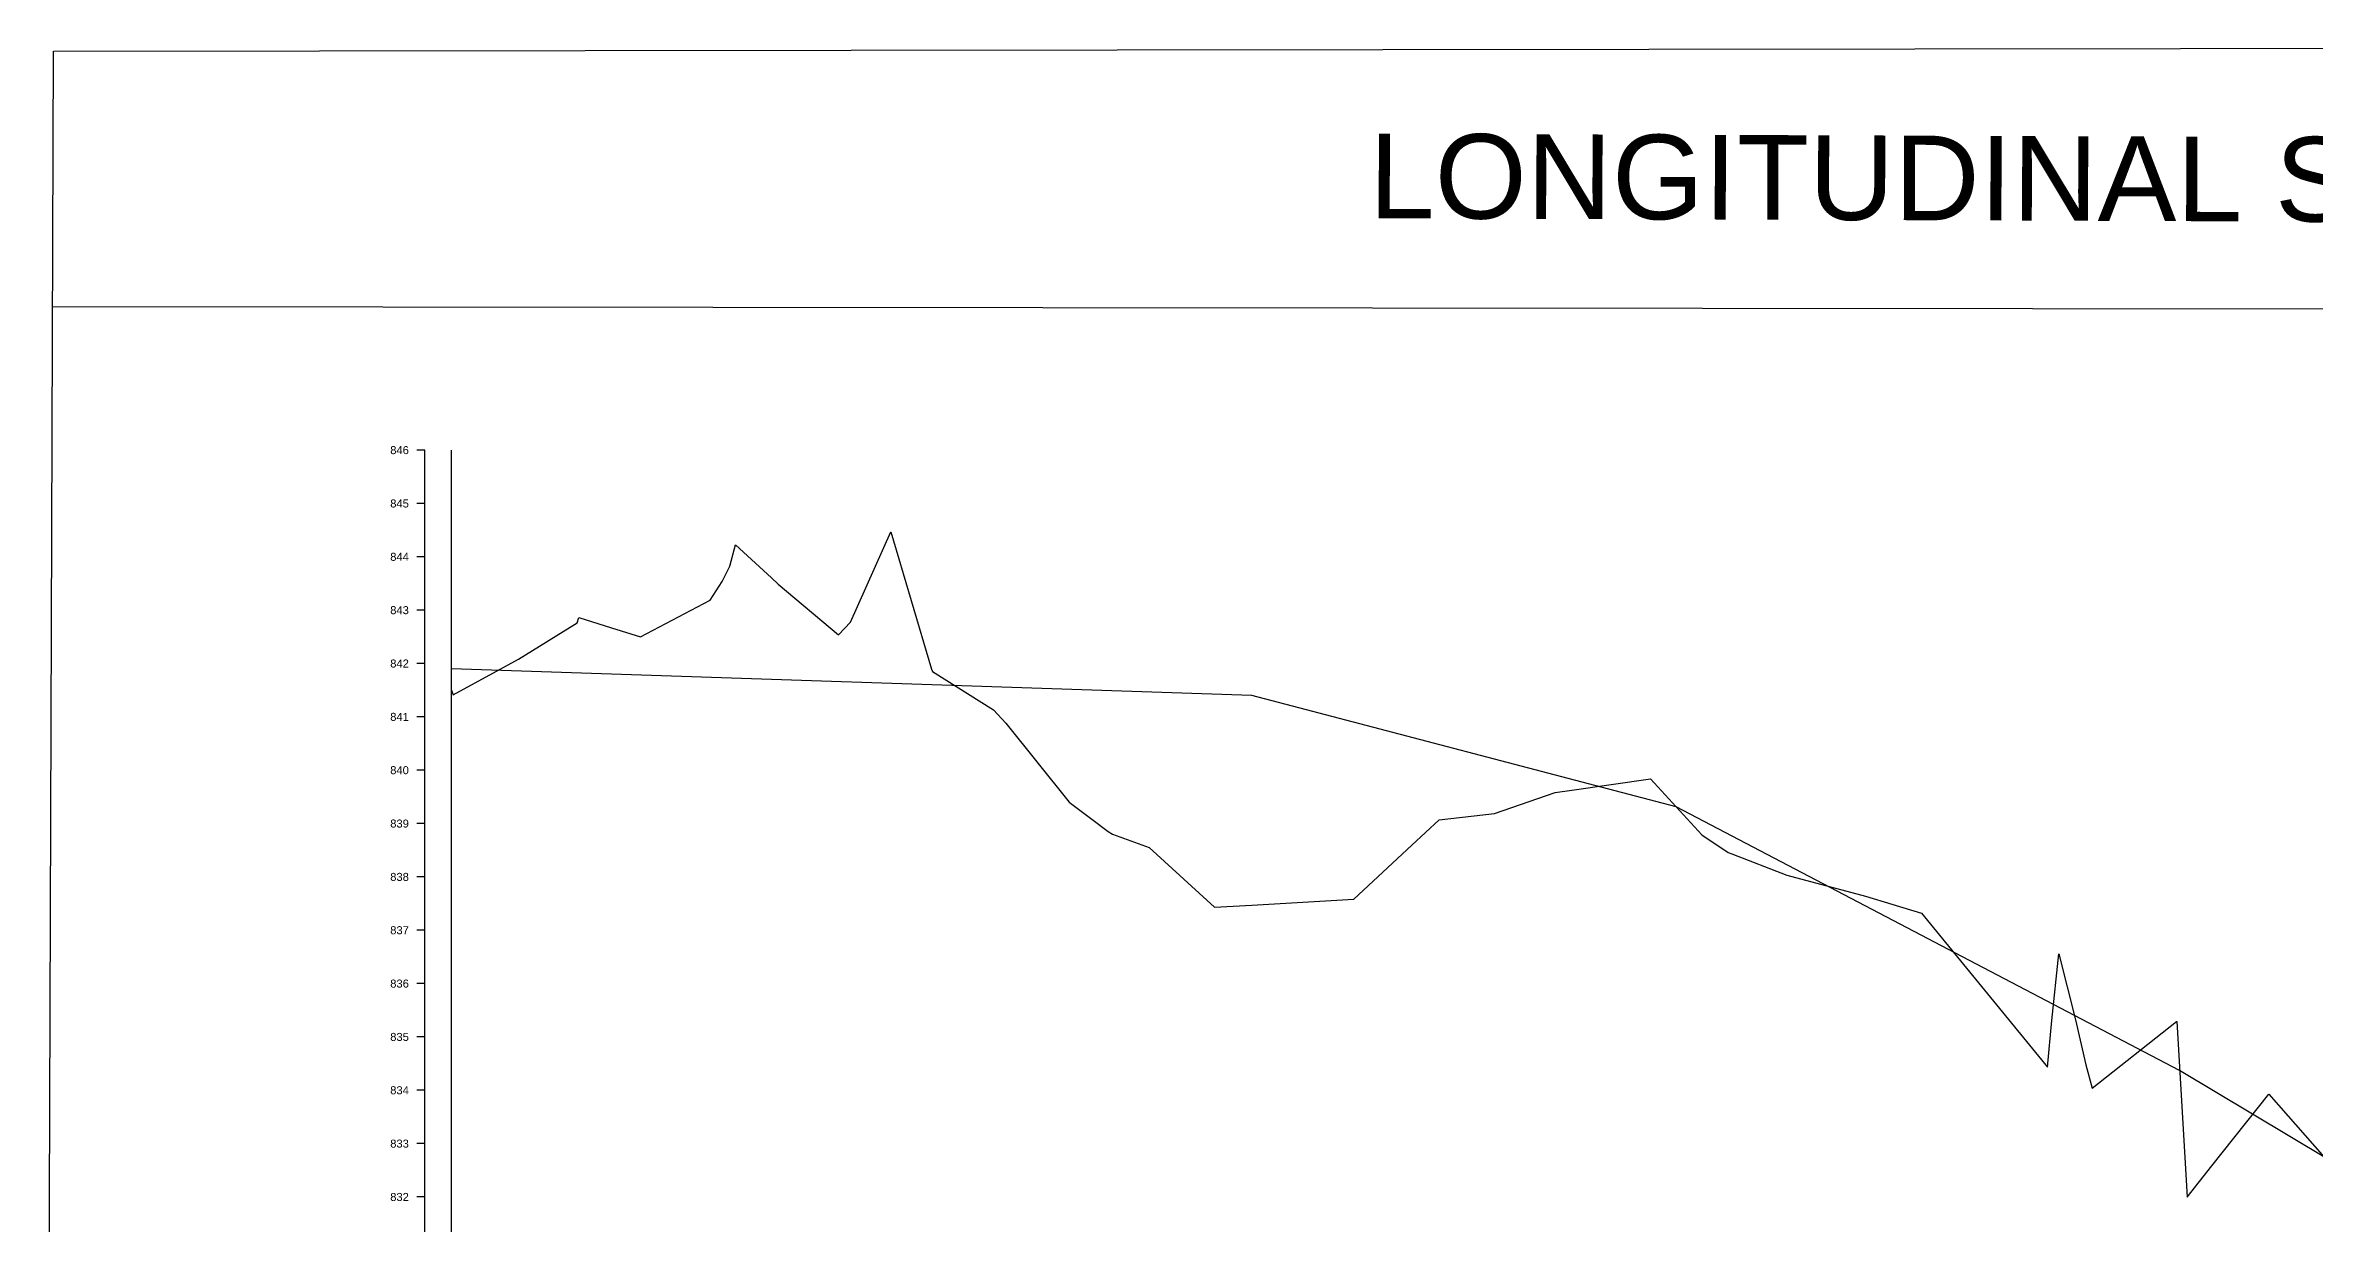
# Model space of a CAD drawing. Header units: millimetres. Extents: x 2757 to 35141, y 547 to 28513.
# Drawn here: x 24320 to 25661, y 22228 to 22925 of the extents above; entities that cross this region are included whole.
import ezdxf
from ezdxf.enums import TextEntityAlignment as Align

# ---------------------------------------------------------------- set-up
doc = ezdxf.new("R2010")
doc.units = ezdxf.units.MM
for name, color, linetype in [('Boundary', 6, 'Continuous'), ('Chainage_TXT', 7, 'Continuous'), ('GL', 3, 'Continuous'), ('GRID', 8, 'Continuous'), ('SCALE_LINE', 1, 'Continuous')]:
    doc.layers.add(name, color=color, linetype=linetype)
doc.styles.add('Annotative', font='arial.ttf')
doc.styles.get("Standard").update_dxf_attribs({"font": 'arial.ttf'})

msp = doc.modelspace()

# ---------------------------------------------------------------- linework, layer by layer
at = {"layer": 'Boundary', "color": 0}
msp.add_line((24324.0406, 22770.24555), (26995.97459, 22767.26165), dxfattribs=at)
msp.add_lwpolyline([(24324.44807, 22921.07152), (26996.40344, 22924.51133), (26991.5918, 21545.09616), (24319.70384, 21560.87571)], close=True, dxfattribs=at)
at = {"layer": 'Chainage_TXT', "color": 240, "true_color": 0xed1f24}
for p, q in [((25032.77243, 22540.25192), (24559.79472, 22556.01785)), ((25283.63455, 22474.46597), (25032.77243, 22540.25192)), ((25581.28502, 22318.54394), (25283.63455, 22474.46597)), ((25706.82579, 22243.30427), (25581.28502, 22318.54394))]:
    msp.add_line(p, q, dxfattribs=at)
at = {"layer": 'GL'}
msp.add_lwpolyline([(24559.79472, 22543.36394), (24559.795, 22543.36394), (24560.70796, 22540.68689), (24599.40296, 22561.65487), (24599.41103, 22561.66065), (24599.41213, 22561.66065), (24599.41588, 22561.66065), (24599.41815, 22561.66065), (24599.42284, 22561.66065), (24633.97855, 22583.09822), (24633.97903, 22583.09822), (24633.97907, 22583.09822), (24633.97911, 22583.09822), (24635.02351, 22586.30838), (24654.39027, 22580.23449), (24671.38936, 22574.90156), (24671.39294, 22574.90156), (24671.39415, 22574.90156), (24671.39699, 22574.90156), (24671.39953, 22574.90156), (24671.40097, 22574.90156), (24671.40522, 22574.90156), (24712.57145, 22596.66246), (24712.57187, 22596.66246), (24712.57454, 22596.66246), (24719.73401, 22607.60738), (24724.3445, 22616.76825), (24727.72849, 22629.2836), (24748.98581, 22609.69552), (24752.87015, 22606.11393), (24752.87297, 22606.11393), (24752.87407, 22606.11393), (24788.57924, 22576.16022), (24788.57926, 22576.16022), (24788.57928, 22576.16022), (24788.5796, 22576.16022), (24795.60423, 22583.65442), (24819.37799, 22637.0126), (24819.38179, 22637.0126), (24819.38278, 22637.0126), (24819.38379, 22637.0126), (24819.38513, 22637.0126), (24819.38517, 22637.0126), (24843.58135, 22555.78307), (24843.99169, 22554.40124), (24843.99175, 22554.40124), (24843.99268, 22554.40124), (24843.99383, 22554.40124), (24843.99533, 22554.40124), (24880.23422, 22531.78969), (24887.49463, 22523.8105), (24887.49567, 22523.8105), (24887.49625, 22523.8105), (24887.49667, 22523.8105), (24924.95687, 22477.14975), (24924.95973, 22477.14975), (24924.96049, 22477.14975), (24924.9618, 22477.14975), (24924.9623, 22477.14975), (24924.96267, 22477.14975), (24924.96367, 22477.14975), (24924.96403, 22477.14975), (24924.96472, 22477.14975), (24938.17689, 22467.12862), (24947.83786, 22459.8057), (24947.83871, 22459.8057), (24947.83936, 22459.8057), (24950.49843, 22458.27183), (24972.10883, 22450.34653), (24972.10949, 22450.34653), (24972.10997, 22450.34653), (24972.11005, 22450.34653), (24972.11085, 22450.34653), (24972.11143, 22450.34653), (24972.11485, 22450.34653), (25010.68984, 22415.03102), (25010.69004, 22415.03102), (25032.77243, 22416.29929), (25093.0472, 22419.76156), (25093.05062, 22419.76156), (25093.0565, 22419.76156), (25093.05779, 22419.76156), (25093.0623, 22419.76156), (25093.06762, 22419.76156), (25127.36797, 22451.69372), (25143.53563, 22466.74178), (25176.35581, 22470.52353), (25176.35932, 22470.52353), (25176.36156, 22470.52353), (25176.36283, 22470.52353), (25212.18828, 22482.82141), (25212.19151, 22482.82141), (25212.19263, 22482.82141), (25212.19303, 22482.82141), (25221.96352, 22484.24558), (25268.46851, 22491.02), (25268.46928, 22491.02), (25268.46997, 22491.02), (25298.79912, 22457.91194), (25298.80046, 22457.91194), (25298.80137, 22457.91194), (25298.80197, 22457.91194), (25314.43115, 22447.50589), (25314.4315, 22447.50589), (25314.43228, 22447.50589), (25316.55906, 22446.67641), (25349.19354, 22433.94743), (25349.19409, 22433.94743), (25349.1946, 22433.94743), (25395.53216, 22421.65147), (25395.53989, 22421.65147), (25411.1546, 22416.89783), (25428.68132, 22411.56297), (25428.68558, 22411.56297), (25428.68666, 22411.56297), (25428.68859, 22411.56297), (25428.68916, 22411.56297), (25428.68989, 22411.56297), (25428.69836, 22411.55528), (25503.26703, 22320.50861), (25505.75014, 22348.12592), (25509.95002, 22387.59654), (25509.95086, 22387.59654), (25519.64113, 22348.4223), (25525.80333, 22321.93085), (25529.66706, 22308.15876), (25579.52701, 22347.5524), (25579.53142, 22347.5524), (25579.53168, 22347.5524), (25579.53175, 22347.5524), (25579.53236, 22347.5524), (25579.53806, 22347.5524), (25585.7907, 22243.72671), (25600.34568, 22262.12542), (25633.99893, 22304.65223), (25634.00566, 22304.65223), (25634.01249, 22304.65223), (25682.7386, 22249.18859)], dxfattribs=at)
at = {"layer": 'GRID'}
msp.add_line((24559.79472, 21865.42922), (24559.79472, 22685.25725), dxfattribs=at)
at = {"layer": 'SCALE_LINE'}
for p, q in [((24544.0288, 22685.25725), (24539.29902, 22685.25725)), ((24544.0288, 21865.42922), (24544.0288, 22685.25725)), ((24544.0288, 22653.72541), (24539.29902, 22653.72541)), ((24544.0288, 22622.19356), (24539.29902, 22622.19356)), ((24544.0288, 22590.66171), (24539.29902, 22590.66171)), ((24544.0288, 22559.12986), (24539.29902, 22559.12986)), ((24544.0288, 22527.59802), (24539.29902, 22527.59802)), ((24544.0288, 22496.06617), (24539.29902, 22496.06617)), ((24544.0288, 22464.53432), (24539.29902, 22464.53432)), ((24544.0288, 22433.00247), (24539.29902, 22433.00247)), ((24544.0288, 22401.47063), (24539.29902, 22401.47063)), ((24544.0288, 22369.93878), (24539.29902, 22369.93878)), ((24544.0288, 22338.40693), (24539.29902, 22338.40693)), ((24544.0288, 22306.87509), (24539.29902, 22306.87509)), ((24544.0288, 22275.34324), (24539.29902, 22275.34324)), ((24544.0288, 22243.81139), (24539.29902, 22243.81139))]:
    msp.add_line(p, q, dxfattribs=at)

# ---------------------------------------------------------------- texts
for s, p in [('846', (24534.56925, 22685.25725)), ('845', (24534.56925, 22653.72541)), ('844', (24534.56925, 22622.19356)), ('843', (24534.56925, 22590.66171)), ('842', (24534.56925, 22559.12986)), ('841', (24534.56925, 22527.59802)), ('840', (24534.56925, 22496.06617)), ('839', (24534.56925, 22464.53432)), ('838', (24534.56925, 22433.00247)), ('837', (24534.56925, 22401.47063)), ('836', (24534.56925, 22369.93878)), ('835', (24534.56925, 22338.40693)), ('834', (24534.56925, 22306.87509)), ('833', (24534.56925, 22275.34324)), ('832', (24534.56925, 22243.81139))]:
    msp.add_text(s, height=4.729777).set_placement(p, align=Align.MIDDLE_RIGHT)
at = {"layer": 'Boundary', "color": 0, "insert": (25102.27018, 22872.30909), "char_height": 50, "width": 1187.0238177, "attachment_point": 1, "rotation": 359.79903673, "style": 'Annotative'}
msp.add_mtext('LONGITUDINAL SECTION OF OTP', dxfattribs=at)

doc.saveas('drawing.dxf')
